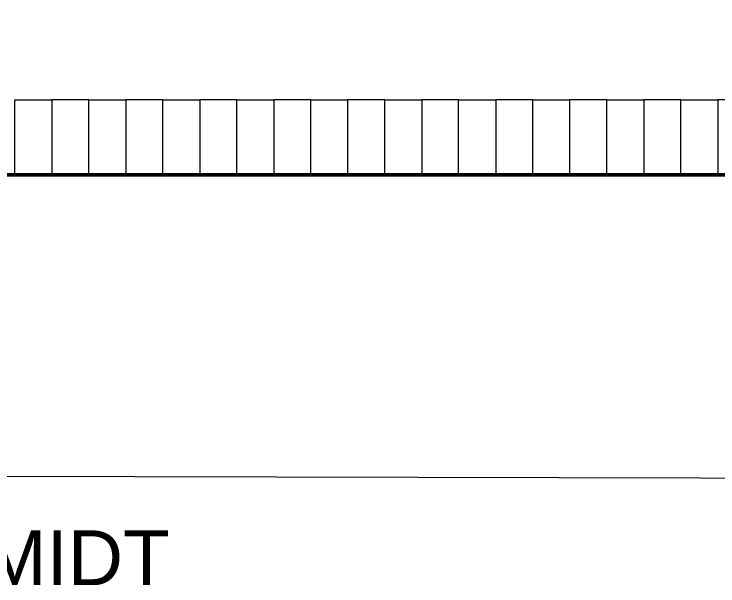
# Model space of a CAD drawing. Header units: inches. Extents: x 5 to 1823, y 18 to 726.
# Drawn here: x 470.12 to 517.69, y 241.93 to 280.57 of the extents above; entities that cross this region are included whole.
import ezdxf

# ---------------------------------------------------------------- set-up
doc = ezdxf.new("R2010")
doc.units = ezdxf.units.IN
doc.header["$MEASUREMENT"] = 0
for name, color, linetype in [('PDF2_01', 1, 'Continuous'), ('PDF2_ENIT-EL00002', 2, 'Continuous'), ('PDF2_vagas', 1, 'Continuous')]:
    doc.layers.add(name, color=color, linetype=linetype)
doc.layers.add('PDF2_02', color=7, linetype='Continuous', true_color=0xdcdcdc)
doc.layers.add('PDF2_ARRUAMENTO', color=7, linetype='Continuous', true_color=0xdcdcdc)
doc.styles.add('PDF Arial', font='arial.ttf')

msp = doc.modelspace()

# ---------------------------------------------------------------- linework, layer by layer
at = {"layer": 'PDF2_01', "lineweight": 5}
for points in [[(566.644, 276.932), (566.644, 269.613), (555.418, 269.613), (467.675, 269.613)], [(555.463, 269.77), (467.675, 269.77)]]:
    msp.add_lwpolyline(points, dxfattribs=at)
at = {"layer": 'PDF2_02', "color": 3, "lineweight": 5}
msp.add_lwpolyline([(555.373, 269.68), (555.373, 269.703), (467.675, 269.703), (467.675, 269.68)], close=True, dxfattribs=at)
at = {"layer": 'PDF2_ARRUAMENTO', "lineweight": 5}
msp.add_lwpolyline([(571.92, 323.61), (568.417, 295.186), (569.046, 288.203), (575.108, 268.625), (572.548, 265.751), (569.899, 262.855), (566.801, 259.824), (561.502, 255.693), (559.437, 254.66), (555.216, 252.998), (550.748, 252.033), (548.727, 251.157), (545.157, 249.137), (420.953, 249.428)], dxfattribs=at)
at = {"layer": 'PDF2_vagas', "lineweight": 5}
for points in [[(472.682, 269.77), (470.167, 269.77), (470.167, 274.777), (472.682, 274.777)], [(472.682, 269.77), (475.174, 269.77), (475.174, 274.777), (472.682, 274.777)], [(477.666, 269.77), (475.174, 269.77), (475.174, 274.777), (477.666, 274.777)], [(477.666, 269.77), (480.181, 269.77), (480.181, 274.777), (477.666, 274.777)], [(482.673, 269.77), (480.181, 269.77), (480.181, 274.777), (482.673, 274.777)], [(482.673, 269.77), (485.165, 269.77), (485.165, 274.777), (482.673, 274.777)], [(487.68, 269.77), (485.165, 269.77), (485.165, 274.777), (487.68, 274.777)], [(487.68, 269.77), (490.172, 269.77), (490.172, 274.777), (487.68, 274.777)], [(492.664, 269.77), (490.172, 269.77), (490.172, 274.777), (492.664, 274.777)], [(492.664, 269.77), (495.179, 269.77), (495.179, 274.777), (492.664, 274.777)], [(497.671, 269.77), (495.179, 269.77), (495.179, 274.777), (497.671, 274.777)], [(497.671, 269.77), (500.163, 269.77), (500.163, 274.777), (497.671, 274.777)], [(502.678, 269.77), (500.163, 269.77), (500.163, 274.777), (502.678, 274.777)], [(502.678, 269.77), (505.17, 269.77), (505.17, 274.777), (502.678, 274.777)], [(507.662, 269.77), (505.17, 269.77), (505.17, 274.777), (507.662, 274.777)], [(507.662, 269.77), (510.177, 269.77), (510.177, 274.777), (507.662, 274.777)], [(512.669, 269.77), (510.177, 269.77), (510.177, 274.777), (512.669, 274.777)], [(512.669, 269.77), (515.184, 269.77), (515.184, 274.777), (512.669, 274.777)], [(517.676, 269.77), (515.184, 269.77), (515.184, 274.777), (517.676, 274.777)], [(517.676, 269.77), (520.168, 269.77), (520.168, 274.777), (517.676, 274.777)]]:
    msp.add_lwpolyline(points, close=True, dxfattribs=at)

# ---------------------------------------------------------------- texts
at = {"layer": 'PDF2_ENIT-EL00002', "insert": (427.467, 241.933), "char_height": 3.70412, "attachment_point": 7, "style": 'PDF Arial'}
msp.add_mtext('AV. OSCAR SCHMIDT', dxfattribs=at)

doc.saveas('drawing.dxf')
